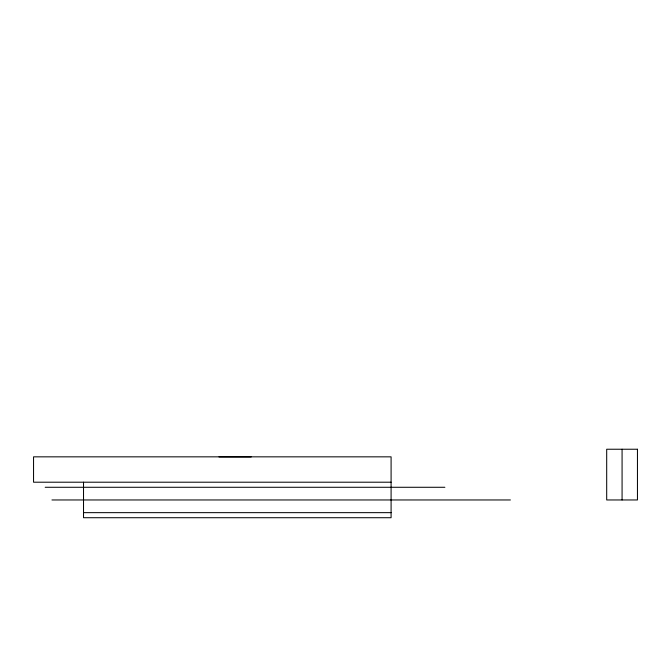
<?xml version="1.0" encoding="UTF-8"?>
<svg xmlns="http://www.w3.org/2000/svg" width="671" height="671" viewBox="0 0 671 671"><rect width="100%" height="100%" fill="white"/><g stroke="black" fill="none" stroke-linecap="round" stroke-linejoin="round"><path stroke-width="1.01" d="M218.989 456.901L251.18 456.926M391.092 482.206L33.55 482.206L33.55 456.842L391.092 456.842L391.092 517.718L83.523 517.718L83.523 482.206M45.183 487.28L444.881 487.28M51.952 499.962L510.405 499.962M83.523 512.652L391.092 512.652M622.076 449.235L622.076 499.962M637.45 449.235L606.693 449.235L606.693 499.962L637.45 499.962L637.45 449.235"/></g></svg>
